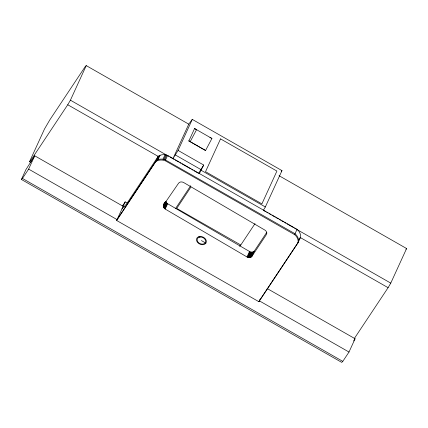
<?xml version="1.0" encoding="UTF-8"?>
<svg xmlns="http://www.w3.org/2000/svg" width="428" height="428" viewBox="0 0 428 428"><rect width="100%" height="100%" fill="white"/><g stroke="black" fill="none" stroke-linecap="round" stroke-linejoin="round"><path stroke-width="0.64" d="M163.442 205.183L178.465 183.371C179.637 181.386 182.537 181.654 184.195 182.842L264.295 229.74C266.104 230.515 267.709 232.993 266.253 234.774L252.108 256.056C250.974 258.052 248.079 257.8 246.432 256.618L165.807 209.415C163.159 208.35 162.528 204.91 164.529 202.819M267.126 288.509L355.09 338.741L349.002 352.035L342.801 361.36L341.758 362.388L21.4 179.46L25.862 169.707L34.732 155.813L124.313 206.965M30.677 162.394L29.516 161.731L44.533 128.93L49.873 119.792L85.199 66.64L86.242 65.612L188.759 124.152L172.928 158.724L178.08 150.421L192.284 119.396L281.982 170.617L265.344 206.959L263.359 210.319M21.4 179.46L22.449 178.433L28.644 169.108L34.732 155.813M29.516 161.731L30.565 160.709L67.747 104.753L70.417 100.184L86.242 65.612M121.932 208.96L126.528 203.974L158.13 156.418L160.067 155.3A9.988 7.517 24.6 0 1 165.005 154.776L167.637 155.412L297.059 229.317A9.988 7.517 24.6 0 1 300.37 237.636L297.936 242.954L258.892 301.703L116.657 220.484L125.179 201.866L127.501 203.193M116.657 220.484L155.696 161.736L158.13 156.418M155.696 161.736A9.988 7.517 24.6 0 1 165.203 160.73L167.637 155.412M188.887 140.935L194.569 128.528L211.924 138.495L205.552 150.49L188.887 140.935L205.552 150.49M163.336 205.622L164.411 203.075M163.309 206.082L165.203 201.946M163.368 206.558L165.802 201.24L166.455 202.642L167.637 203.739L250.471 252.044L252.686 252.108L254.253 251.172L266.778 232.324M163.507 207.04L165.941 201.716M163.726 207.505L166.16 202.187M164.02 207.96L166.455 202.642M164.384 208.388L166.824 203.07M164.812 208.778L167.246 203.455M165.203 209.057L167.637 203.739M199.288 173.731L203.707 165.053L178.08 150.421M247.02 256.966L249.454 251.648M247.475 257.175L249.909 251.857M248.037 257.362L250.471 252.044M248.609 257.485L251.043 252.162M249.176 257.533L251.611 252.215M249.727 257.517L252.162 252.199M250.252 257.426L252.686 252.108M250.738 257.271L253.178 251.953M251.177 257.051L253.611 251.734M251.557 256.768L253.991 251.45M251.819 256.49L254.253 251.172M258.892 301.703L259.807 299.707M297.936 242.954A9.988 7.517 24.6 0 0 294.625 234.635L297.059 229.317M354.234 338.65L388.1 287.68L390.769 283.111L406.6 248.54L279.04 175.699M28.644 169.108L117.063 219.596L156.102 160.848L158.018 159.703A9.726 7.319 24.6 0 1 162.972 159.184L164.737 159.558L166.765 155.139M156.685 160.409L158.718 155.99M162.972 159.184L165.005 154.776M163.854 159.334L165.887 154.925M157.322 160.024L159.366 155.615M158.018 159.703L160.067 155.3M190.171 141.711L196.548 129.716L194.569 128.528M198.56 173.356L203.707 165.053M122.478 205.938L125.179 201.866M188.759 124.152L192.284 119.396M175.55 208.532L190.711 185.715M190.936 187.031L176.721 208.425L240.793 245.009L255.008 223.614M298.899 239.851L300.37 237.636M353.63 340.934L355.09 338.741M239.541 246.346L240.793 245.009M281.287 171.296L281.982 170.617M405.899 249.224L406.6 248.54M164.737 159.558L295.031 233.747A9.988 7.517 24.6 0 1 298.343 242.071L259.298 300.82L349.002 352.035M175.41 154.989L201.037 169.627M201.272 170.376L265.344 206.959M70.417 100.184L168.878 156.407M170.034 157.071L174.068 159.371M175.207 160.024L178.626 161.971M179.765 162.624L180.905 163.277M182.044 163.924L190.583 168.803M191.723 169.456L192.862 170.103M194.002 170.756L197.987 173.03M263.787 210.603L265.531 211.598M266.687 212.261L267.848 212.919M269.009 213.583L270.747 214.578M271.908 215.241L275.386 217.226M276.547 217.889L278.286 218.879M279.447 219.543L280.602 220.206M281.763 220.869L283.502 221.859M284.663 222.523L285.824 223.186M286.985 223.849L293.362 227.487M294.518 228.151L296.262 229.146M297.417 229.804L390.769 283.111M67.747 104.753L158.2 156.407M299.969 237.358L388.1 287.68M165.203 160.73L294.625 234.635M201.406 240.579L205.895 243.141M30.565 160.709L31.726 161.367M22.449 178.433L342.801 361.36M209.945 137.308L211.924 138.495M198.999 236.641L199.341 237.203M220.538 138.886L205.52 171.681L261.904 203.878L276.921 171.077L220.538 138.886M199.769 236.459L198.608 236.727A5.179 3.9 24.6 0 0 198.859 243.607A5.179 3.9 24.6 0 0 206.366 241.868A5.179 3.9 24.6 0 0 199.769 236.459M200.004 237.048L199.009 237.278A4.441 3.338 24.6 0 0 199.223 243.174A4.441 3.338 24.6 0 0 205.659 241.686A4.441 3.338 24.6 0 0 200.004 237.048"/></g></svg>
